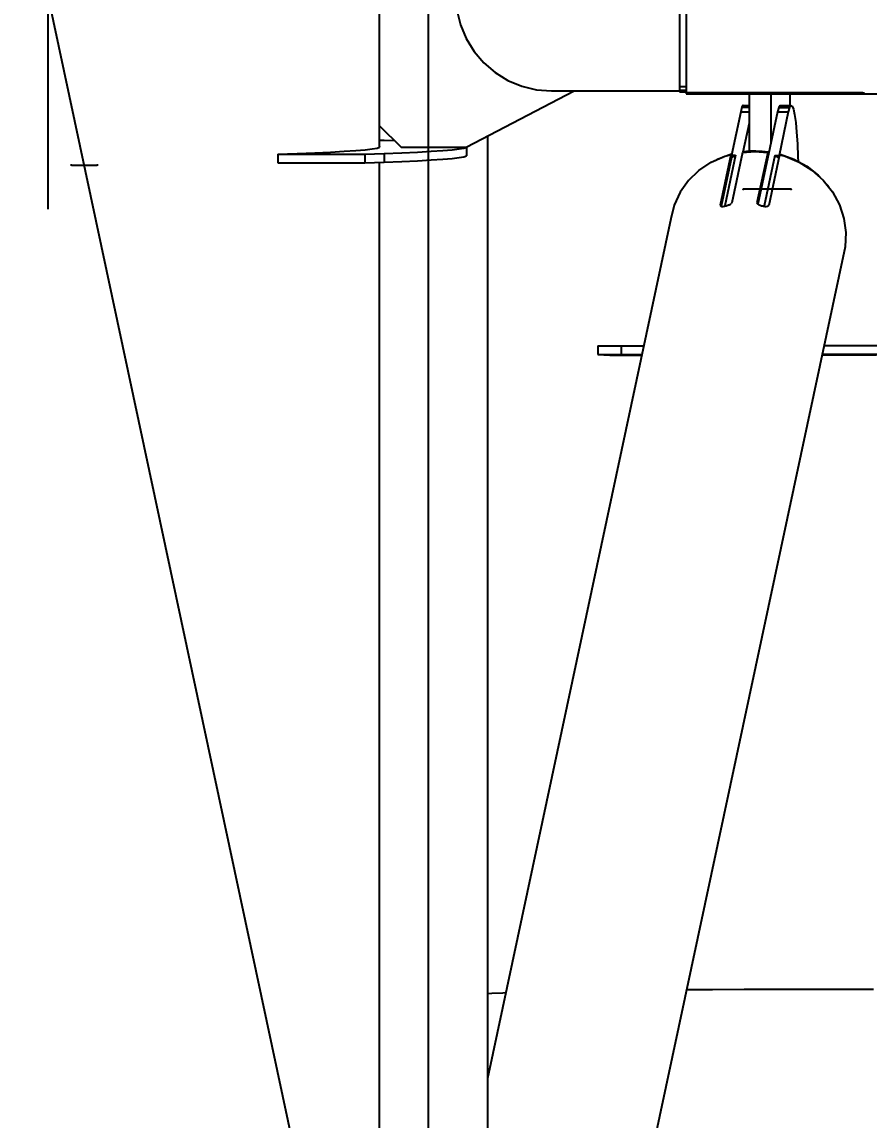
# Model space of a CAD drawing. Header units: millimetres. Extents: x 150209.93 to 150215.05, y 136675.65 to 136679.93.
# Drawn here: x 150213.5073 to 150213.5462, y 136677.5791 to 136677.6296 of the extents above; entities that cross this region are included whole.
import ezdxf

# ---------------------------------------------------------------- set-up
doc = ezdxf.new("R2010")
doc.units = ezdxf.units.MM
doc.header["$LTSCALE"] = 0.25
doc.linetypes.add('CENTER', pattern=[50.8, 31.75, -6.35, 6.35, -6.35])
doc.linetypes.add('XKITLINE00', pattern=[0])
doc.styles.add('ROMANS', font='romans.shx')
doc.dimstyles.new('MD300', dxfattribs={"dimtxt": 2.5, "dimasz": 2.5, "dimexe": 1, "dimexo": 1, "dimgap": 0.5, "dimtad": 1, "dimdec": 1, "dimlfac": 50, "dimrnd": 0.5, "dimdsep": 46, "dimtxsty": 'ROMANS', "dimcen": 1, "dimclrd": 146, "dimclre": 146, "dimclrt": 30, "dimadec": 1, "dimazin": 2, "dimtfac": 1, "dimtdec": 1, "dimtmove": 0, "dimatfit": 1, "dimfxl": 1, "dimtolj": 1, "dimtzin": 0, "dimlwd": -1, "dimlwe": -1, "dimarcsym": 0})

# ---------------------------------------------------------------- blocks, each defined once
blk = doc.blocks.new('çatıı')
at = {"color": 8, "linetype": 'CENTER'}
for p, q in [((22900, 8951.04), (22900, 10620.27)), ((22987.5, 9590.27), (22987.5, 10410.27)), ((22987.5, 9590.27), (22900, 10000.27)), ((22900, 9180.27), (23073.55, 9993.5)), ((22905.37, 9961.1), (22911.34, 9961.09)), ((23070.93, 9955.52), (23059.97, 9955.55))]:
    blk.add_line(p, q, dxfattribs=at)
at = {"color": 8, "linetype": 'XKITLINE00'}
for p, q in [((22976.2, 10030.2), (22976.2, 9970.23)), ((23046.8, 10021.5), (23046.8, 9978.58)), ((23045.3, 10019.23), (23045.3, 9978.28)), ((22994.07, 9996.7), (22994.87, 9993.34)), ((22994.87, 9993.34), (22996.19, 9990.16)), ((22996.19, 9990.16), (22998, 9987.21)), ((22998, 9987.21), (23000.24, 9984.59)), ((23000.24, 9984.59), (23002.86, 9982.35)), ((23002.86, 9982.35), (23005.81, 9980.55)), ((23005.81, 9980.55), (23009, 9979.23)), ((22996.2, 9965.23), (23021.03, 9978.15)), ((23009, 9979.23), (23012.35, 9978.42)), ((23012.35, 9978.42), (23015.8, 9978.15)), ((23015.8, 9978.15), (23046.8, 9978.15)), ((23045.3, 9979.19), (23046.8, 9979.19)), ((23045.3, 9978.28), (23046.8, 9978.28)), ((23045.3, 9978.15), (23045.3, 9977.99)), ((23045.3, 9977.99), (23046.8, 9977.99)), ((23045.3, 9977.99), (23045.3, 9977.93)), ((23045.3, 9977.93), (23046.8, 9977.93)), ((23046.8, 9978.58), (23046.8, 9977.44)), ((23046.8, 9977.81), (23086.8, 9977.81)), ((23086.8, 9977.81), (23086.8, 9977.57)), ((23086.8, 9977.81), (23087.11, 9977.8)), ((23087.11, 9977.8), (23087.11, 9977.58)), ((23087.11, 9977.8), (23087.39, 9977.77)), ((23087.39, 9977.77), (23087.63, 9977.72)), ((23087.63, 9977.72), (23087.8, 9977.66)), ((23087.63, 9977.59), (23087.8, 9977.61)), ((23087.8, 9977.61), (23087.88, 9977.63)), ((23087.88, 9977.64), (23087.88, 9977.63)), ((23046.8, 9977.57), (23086.8, 9977.57)), ((23046.8, 9977.44), (23283.2, 9977.44)), ((23061.3, 9977.44), (23061.27, 9964.32)), ((23066.28, 9977.44), (23066.25, 9966.01)), ((23070.66, 9977.44), (23070.65, 9974.8)), ((23086.8, 9977.57), (23087.11, 9977.58)), ((23087.11, 9977.58), (23087.39, 9977.58)), ((23087.39, 9977.58), (23087.63, 9977.59)), ((23059.35, 9973.34), (23057.21, 9963.34)), ((23059.63, 9974.37), (23059.35, 9973.34)), ((23059.35, 9973.34), (23061.29, 9973.34)), ((23059.93, 9974.83), (23059.63, 9974.37)), ((23059.63, 9974.37), (23061.3, 9974.37)), ((23059.93, 9974.83), (23061.3, 9974.82)), ((23067.81, 9973.32), (23063.28, 9952.09)), ((23068.1, 9974.35), (23067.81, 9973.32)), ((23067.81, 9973.32), (23070.3, 9973.32)), ((23068.4, 9974.81), (23068.1, 9974.35)), ((23068.1, 9974.35), (23070.59, 9974.34)), ((23070.3, 9973.32), (23068.17, 9963.32)), ((23068.4, 9974.81), (23070.89, 9974.8)), ((23070.59, 9974.34), (23070.3, 9973.32)), ((23070.89, 9974.8), (23070.59, 9974.34)), ((23070.89, 9974.8), (23071.19, 9974.67)), ((23071.19, 9974.67), (23071.48, 9973.96)), ((23071.48, 9973.96), (23071.75, 9972.69)), ((23071.75, 9972.69), (23072, 9970.9)), ((22976.2, 9970.23), (22976.2, 9965.18)), ((22976.2, 9970.23), (22981.2, 9965.23)), ((23061.29, 9970.75), (23059.85, 9964.03)), ((23072, 9970.9), (23072.21, 9968.64)), ((23001.09, 9967.78), (23001.09, 9653.69)), ((23072.21, 9968.64), (23072.39, 9965.98)), ((22974.59, 9964.81), (22975.68, 9965)), ((22975.68, 9965), (22976.23, 9965.19)), ((22976.2, 9966.85), (22977.34, 9966.81)), ((22976.2, 9965.4), (22976.23, 9965.39)), ((22976.23, 9965.39), (22976.23, 9965.19)), ((22977.34, 9966.81), (22979.7, 9966.72)), ((22981.2, 9965.23), (22996.2, 9965.23)), ((22994.59, 9964.81), (22995.68, 9965)), ((22995.68, 9965), (22996.23, 9965.19)), ((22996.23, 9965.25), (22996.23, 9965.19)), ((22996.23, 9965.19), (22996.23, 9963.19)), ((23072.39, 9965.98), (23072.52, 9963)), ((22952.88, 9963.63), (22957.34, 9963.77)), ((22952.88, 9963.63), (22972.88, 9963.63)), ((22952.88, 9963.63), (22952.88, 9961.63)), ((22957.34, 9963.77), (22961.4, 9963.92)), ((22961.4, 9963.92), (22965.01, 9964.09)), ((22965.01, 9964.09), (22968.16, 9964.26)), ((22968.16, 9964.26), (22970.81, 9964.43)), ((22970.81, 9964.43), (22972.96, 9964.62)), ((22972.88, 9963.63), (22977.34, 9963.77)), ((22972.88, 9963.63), (22972.88, 9961.63)), ((22972.96, 9964.62), (22974.59, 9964.81)), ((22977.34, 9963.77), (22981.4, 9963.92)), ((22977.34, 9963.77), (22977.34, 9961.77)), ((22981.4, 9963.92), (22985.01, 9964.09)), ((22985.01, 9964.09), (22988.16, 9964.26)), ((22988.16, 9964.26), (22990.81, 9964.43)), ((22990.81, 9964.43), (22992.96, 9964.62)), ((22990.81, 9962.43), (22992.96, 9962.62)), ((22992.96, 9964.62), (22994.59, 9964.81)), ((22992.96, 9962.62), (22994.59, 9962.81)), ((22994.59, 9962.81), (22995.68, 9963)), ((22995.68, 9963), (22996.23, 9963.19)), ((23052.57, 9961.73), (23055.71, 9963.11)), ((23053.48, 9962.13), (23054.15, 9962.51)), ((23054.15, 9962.51), (23054.13, 9962.42)), ((23054.15, 9962.51), (23055.26, 9962.91)), ((23057.11, 9963.47), (23054.63, 9951.84)), ((23057.14, 9962.56), (23054.81, 9951.64)), ((23057.23, 9962.83), (23054.84, 9951.63)), ((23058.18, 9963.34), (23055.69, 9951.71)), ((23055.71, 9963.11), (23057.11, 9963.47)), ((23056.02, 9963.19), (23057.25, 9963.64)), ((23057.11, 9963.47), (23057.14, 9962.56)), ((23057.25, 9963.64), (23057.12, 9963.06)), ((23057.12, 9963.06), (23057.15, 9962.43)), ((23057.21, 9963.34), (23057.23, 9962.83)), ((23057.21, 9963.34), (23058.18, 9963.34)), ((23057.23, 9962.83), (23058.18, 9963.34)), ((23057.25, 9963.64), (23057.25, 9963.52)), ((23059.78, 9964.02), (23057.3, 9952.39)), ((23059.78, 9964.02), (23062.58, 9964.25)), ((23059.92, 9964.18), (23059.89, 9964.03)), ((23059.92, 9964.18), (23061.35, 9964.33)), ((23061.35, 9964.33), (23061.31, 9964.15)), ((23061.35, 9964.33), (23062.8, 9964.37)), ((23062.58, 9964.25), (23065.56, 9964.01)), ((23062.8, 9964.37), (23064.25, 9964.32)), ((23065.56, 9964.01), (23063.07, 9952.39)), ((23065.59, 9963.14), (23063.24, 9952.13)), ((23064.25, 9964.32), (23064.21, 9964.12)), ((23064.25, 9964.32), (23065.69, 9964.17)), ((23067.21, 9963.32), (23064.73, 9951.69)), ((23065.56, 9964.01), (23065.59, 9963.14)), ((23065.69, 9964.17), (23065.57, 9963.59)), ((23065.57, 9963.59), (23065.59, 9962.92)), ((23065.69, 9964.17), (23065.72, 9963.5)), ((23068.27, 9963.44), (23065.78, 9951.82)), ((23067.21, 9963.32), (23068.17, 9963.32)), ((23067.21, 9963.32), (23068.13, 9962.83)), ((23068.17, 9963.32), (23068.18, 9963.04)), ((23068.27, 9963.44), (23069.54, 9963.13)), ((23068.4, 9963.61), (23068.36, 9963.42)), ((23068.4, 9963.61), (23071.58, 9962.47)), ((23069.54, 9963.13), (23072.78, 9961.76)), ((23071.58, 9962.47), (23071.54, 9962.28)), ((23071.58, 9962.47), (23074.53, 9960.85)), ((23072.52, 9963), (23072.55, 9961.94)), ((22952.88, 9961.63), (22972.88, 9961.63)), ((22972.88, 9961.63), (22977.34, 9961.77)), ((22976.2, 9961.74), (22976.2, 9384.79)), ((22977.34, 9961.77), (22981.4, 9961.92)), ((22981.4, 9961.92), (22985.01, 9962.09)), ((22985.01, 9962.09), (22988.16, 9962.26)), ((22988.16, 9962.26), (22990.81, 9962.43)), ((23049.75, 9959.85), (23052.57, 9961.73)), ((23072.78, 9961.76), (23075.74, 9959.89)), ((23074.53, 9960.85), (23077.15, 9958.8)), ((23047.35, 9957.54), (23045.44, 9954.87)), ((23047.35, 9957.54), (23049.75, 9959.85)), ((23075.74, 9959.89), (23078.33, 9957.59)), ((23077.15, 9958.8), (23077.92, 9957.95)), ((23078.33, 9957.59), (23080.45, 9954.92)), ((23078.83, 9956.96), (23079.36, 9956.37)), ((23079.36, 9956.37), (23079.66, 9955.92)), ((23080.45, 9954.92), (23082.06, 9951.96)), ((23045.44, 9954.87), (23044.06, 9951.91)), ((23057.3, 9952.39), (23057.19, 9952.25)), ((23063.07, 9952.39), (23063.12, 9952.24)), ((23044.06, 9951.91), (23043.28, 9948.76)), ((23054.63, 9951.84), (23054.67, 9951.72)), ((23054.67, 9951.72), (23054.82, 9951.64)), ((23054.82, 9951.64), (23055.04, 9951.6)), ((23055.04, 9951.6), (23055.34, 9951.6)), ((23055.34, 9951.6), (23055.68, 9951.65)), ((23055.54, 9951.63), (23055.69, 9951.71)), ((23055.68, 9951.65), (23056.04, 9951.74)), ((23055.69, 9951.71), (23055.93, 9951.71)), ((23056.04, 9951.74), (23056.4, 9951.87)), ((23056.4, 9951.87), (23056.51, 9951.92)), ((23056.51, 9951.92), (23056.72, 9951.98)), ((23056.72, 9951.98), (23056.99, 9952.11)), ((23056.99, 9952.11), (23057.19, 9952.25)), ((23063.12, 9952.24), (23063.27, 9952.1)), ((23063.27, 9952.1), (23063.5, 9951.98)), ((23063.5, 9951.98), (23063.54, 9951.97)), ((23063.54, 9951.97), (23063.79, 9951.84)), ((23063.79, 9951.84), (23064.14, 9951.71)), ((23064.14, 9951.71), (23064.51, 9951.62)), ((23064.22, 9951.69), (23064.73, 9951.69)), ((23064.51, 9951.62), (23064.87, 9951.57)), ((23064.73, 9951.69), (23064.95, 9951.57)), ((23064.87, 9951.57), (23065.2, 9951.57)), ((23065.2, 9951.57), (23065.48, 9951.61)), ((23065.48, 9951.61), (23065.68, 9951.7)), ((23065.78, 9951.82), (23065.68, 9951.7)), ((23082.06, 9951.96), (23083.1, 9948.82)), ((23043.28, 9948.76), (23001.09, 9751.1)), ((23083.1, 9948.82), (23083.53, 9945.57)), ((23083.53, 9945.57), (23083.35, 9942.32)), ((23083.35, 9942.32), (23010.61, 9601.49)), ((23026.49, 9919.53), (23031.83, 9919.55)), ((23031.83, 9919.55), (23037.04, 9919.56)), ((23031.83, 9919.55), (23031.83, 9917.55)), ((23078.5, 9919.6), (23081.45, 9919.6)), ((23081.45, 9919.6), (23087.84, 9919.6)), ((23087.84, 9919.6), (23094.12, 9919.59)), ((23026.49, 9919.53), (23026.49, 9917.53)), ((23026.49, 9917.53), (23031.83, 9917.55)), ((23026.49, 9917.53), (23029.23, 9917.39)), ((23029.23, 9917.54), (23029.23, 9917.39)), ((23029.23, 9917.39), (23034.57, 9917.4)), ((23031.83, 9917.55), (23036.62, 9917.56)), ((23034.57, 9917.56), (23034.57, 9917.4)), ((23034.57, 9917.4), (23036.59, 9917.41)), ((23078.05, 9917.46), (23084.19, 9917.46)), ((23078.08, 9917.6), (23081.45, 9917.6)), ((23081.45, 9917.6), (23087.84, 9917.6)), ((23084.19, 9917.46), (23090.58, 9917.45)), ((23087.84, 9917.6), (23094.12, 9917.59)), ((23001.09, 9770.6), (23002.08, 9770.67)), ((23001.09, 9770.6), (23002.08, 9770.67)), ((23002.08, 9770.67), (23004.6, 9770.79)), ((23002.08, 9770.67), (23004.6, 9770.79)), ((23004.6, 9770.79), (23005.3, 9770.82)), ((23004.6, 9770.79), (23005.3, 9770.82)), ((23046.9, 9771.51), (23052.88, 9771.55)), ((23046.9, 9771.51), (23052.88, 9771.55)), ((23052.88, 9771.55), (23060.13, 9771.58)), ((23052.88, 9771.55), (23060.13, 9771.58)), ((23060.13, 9771.58), (23067.53, 9771.6)), ((23067.53, 9771.6), (23075, 9771.61)), ((23075, 9771.61), (23082.46, 9771.6)), ((23082.46, 9771.6), (23089.86, 9771.58))]:
    blk.add_line(p, q, dxfattribs=at)
for centre in [(22905.37, 9961.1), (22911.34, 9961.09), (23059.97, 9955.55), (23070.93, 9955.52)]:
    blk.add_circle(centre, 0.05, dxfattribs=at)
blk = doc.blocks.new('*D6')
at = {"color": 146, "transparency": 16777216}
for p, q in [((150212.86359, 136678.626031), (150213.527899, 136678.624802)), ((150212.83196, 136677.744973), (150212.83174, 136677.626088)), ((150213.556269, 136677.743633), (150213.556049, 136677.624748))]:
    blk.add_line(p, q, dxfattribs=at)
for points in [[(150212.863599, 136678.631031), (150212.86358, 136678.621031), (150212.83359, 136678.626086)], [(150213.527908, 136678.629802), (150213.527889, 136678.619802), (150213.557899, 136678.624747)]]:
    blk.add_solid(points, dxfattribs=at)
at = {"layer": 'DEFPOINTS', "color": 0, "transparency": 16777216}
for p in [(150212.83381, 136678.744971), (150213.558118, 136678.743631), (150213.557899, 136678.624747)]:
    blk.add_point(p, dxfattribs=at)
at = {"color": 30, "transparency": 16777216, "insert": (150213.19579, 136678.650416), "char_height": 0.03, "attachment_point": 5, "rotation": 359.894, "style": 'ROMANS'}
blk.add_mtext('\\A1;36', dxfattribs=at)

msp = doc.modelspace()

# ---------------------------------------------------------------- block references
at = {"xscale": 0.0002000170049888334, "yscale": 0.0002000170049888334, "zscale": 0.0002000170049888334}
msp.add_blockref('çatıı', (150208.928067, 136675.630592), dxfattribs=at)

# ---------------------------------------------------------------- dimensions: what is measured, and where the dimension line sits
dim = msp.add_aligned_dim(p1=(150212.83381, 136678.744971), p2=(150213.558118, 136678.743631), distance=-0.118885, dimstyle='MD300', override={"dimtxt": 0.03, "dimasz": 0.03, "dimgap": 0.01})
dim.commit()
dim.dimension.update_dxf_attribs({"geometry": '*D6', "text_midpoint": (150213.19579, 136678.650416)})

doc.saveas('drawing.dxf')
